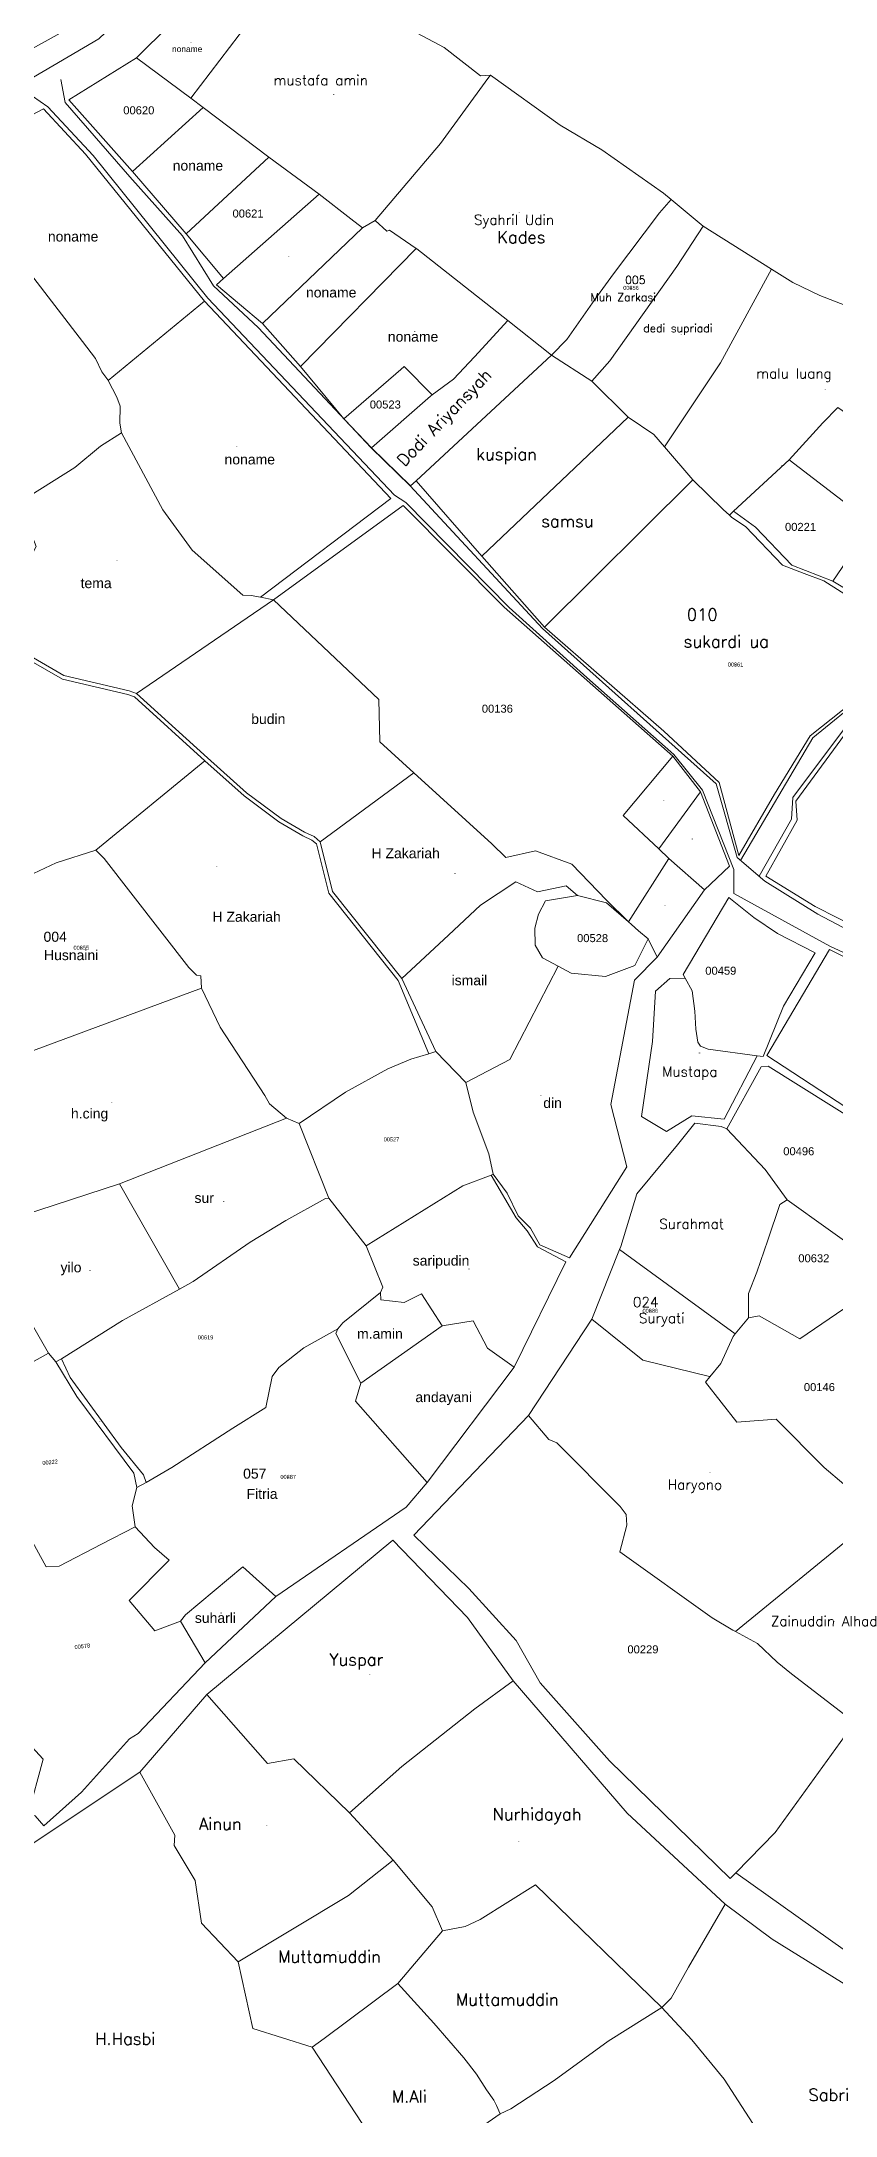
# Model space of a CAD drawing. Header units: metres. Extents: x 338938 to 356758, y 527808 to 538923.
# Drawn here: x 355714 to 355913, y 534471 to 534989 of the extents above; entities that cross this region are included whole.
import ezdxf
from ezdxf.enums import TextEntityAlignment as Align

# ---------------------------------------------------------------- set-up
doc = ezdxf.new("R2010")
doc.units = ezdxf.units.M
doc.header["$MEASUREMENT"] = 0
for name, color, linetype in [('020100', 7, 'Continuous'), ('030100', 160, 'Continuous'), ('040100', 20, 'Continuous'), ('080201', 7, 'Continuous'), ('Bidang sudah ada Hak', 200, 'Continuous'), ('tn_lai', 7, 'Continuous')]:
    doc.layers.add(name, color=color, linetype=linetype)
doc.styles.add('romanc', font='romanc.shx')
doc.styles.add('ROMANS', font='arial.ttf')
doc.styles.get("Standard").update_dxf_attribs({"font": 'arial.ttf'})

msp = doc.modelspace()

# ---------------------------------------------------------------- linework, layer by layer
at = {"layer": '020100', "lineweight": 9}
for points in [[(355737.99, 534984.84), (355754.79, 535001.47)], [(355766.1, 534993.74), (355751.56, 534974.74)], [(355754.68, 534972.41), (355751.56, 534974.74)], [(355686.06, 534956.99), (355714.7, 534972.12), (355725.2, 534960.77), (355754.99, 534923.98)], [(355686.06, 534956.99), (355714.7, 534972.12), (355725.2, 534960.77), (355754.99, 534923.98)], [(355771.06, 534959.98), (355754.68, 534972.41)], [(355737.03, 534956.43), (355750.39, 534940.88)], [(355783.65, 534950.8), (355791.6, 534944.63), (355794.55, 534942.34)], [(355841.8, 534910.5), (355845.61, 534914.43), (355852.64, 534924.47), (355857.28, 534930.83), (355868.82, 534946.08), (355871.73, 534949.39)], [(355794.55, 534942.34), (355797.67, 534944.15)], [(355794.55, 534942.34), (355769.47, 534918.42)], [(355851.86, 534904.03), (355856.37, 534909.12), (355873.1, 534932.7), (355879.71, 534942.78)], [(355807.95, 534937.21), (355808.09, 534937.11), (355830.87, 534919.17)], [(355759.79, 534929.66), (355757.98, 534928.06), (355769.47, 534918.42)], [(355870.06, 534887.59), (355884.05, 534908.58), (355896.83, 534931.99)], [(355754.99, 534923.98), (355730.94, 534904.2)], [(355754.99, 534923.98), (355801.57, 534874.7), (355769.02, 534850)], [(355841.8, 534910.5), (355807.9, 534879.09)], [(355841.8, 534910.5), (355851.86, 534904.03)], [(355861, 534895.03), (355851.86, 534904.03)], [(355861, 534895.03), (355824.4, 534860.32)], [(355861, 534895.03), (355867.35, 534890.73), (355870.06, 534887.59)], [(355909.65, 534893.6), (355901.22, 534884.36)], [(355807.9, 534879.09), (355806.55, 534877.84), (355796.76, 534887.34)], [(355870.06, 534887.59), (355877.18, 534879.35)], [(355807.9, 534879.09), (355824.4, 534860.32)], [(355840, 534842.56), (355877.18, 534879.35)], [(355877.18, 534879.35), (355884.69, 534871.98), (355886.3, 534870.54)], [(355886.3, 534870.54), (355886.93, 534869.98), (355890.34, 534867.7), (355899.56, 534858.06), (355904.98, 534855.95), (355909.93, 534854.11), (355917.62, 534849.18), (355920.65, 534847.36), (355924.02, 534844.29), (355929.35, 534839.07), (355925.86, 534835.6), (355922.08, 534828.46), (355919.82, 534825.97), (355906.51, 534815.36), (355897.53, 534800.82), (355888.62, 534785.49), (355883.72, 534803.76), (355869.86, 534816.53), (355840, 534842.56)], [(355887.35, 534871.52), (355886.3, 534870.54)], [(355824.4, 534860.32), (355840, 534842.56)], [(355872.13, 534810.28), (355879.07, 534801.36)], [(355871.14, 534784.76), (355868.63, 534787.12)], [(355848.31, 534775.46), (355845.44, 534777.86), (355838.27, 534776.4), (355832.84, 534778.89), (355824.06, 534773.1), (355816.04, 534765.59), (355804.32, 534754.75)], [(355868.22, 534760.08), (355880.09, 534776.91)], [(355865.99, 534764.63), (355868.22, 534760.08)], [(355820.37, 534728.75), (355831.4, 534734.49), (355843.45, 534757.82)], [(355868.22, 534760.08), (355862.54, 534754.33), (355856.59, 534723.22), (355860.64, 534707.69), (355846.3, 534684.95), (355838.91, 534688.17), (355836.52, 534692.37), (355833.49, 534695.46), (355830.74, 534701.11), (355827.2, 534705.81)], [(355754.27, 534752.34), (355712.23, 534736.7)], [(355775.52, 534719.8), (355771.28, 534723.45), (355770.12, 534725.46), (355758.92, 534742.61), (355754.27, 534752.34)], [(355812.82, 534736.48), (355811.07, 534735.94)], [(355820.37, 534728.75), (355812.82, 534736.48)], [(355820.37, 534728.75), (355822.24, 534721.32), (355826.1, 534710.9), (355827.2, 534705.81)], [(355733.72, 534703.42), (355775.52, 534719.8)], [(355775.52, 534719.8), (355778.69, 534718.52)], [(355778.69, 534718.52), (355786.13, 534699.85)], [(355795.41, 534687.91), (355819.64, 534702.9), (355826.66, 534705.6)], [(355826.66, 534705.6), (355827.2, 534705.81)], [(355705.43, 534694.19), (355733.72, 534703.42)], [(355733.72, 534703.42), (355748.72, 534677.1)], [(355703.17, 534690.7), (355709.63, 534672.2), (355716.02, 534661.09)], [(355836, 534645.51), (355851.88, 534669.6)], [(355717.79, 534658.97), (355719.27, 534659.68)], [(355740.42, 534628.76), (355738.11, 534627.56)]]:
    msp.add_lwpolyline(points, dxfattribs=at)
for points, elevation in [([(355730.98, 534999.62), (355721.31, 534992.34), (355697.87, 534979.39)], 56.96), ([(355797.67, 534944.15), (355814.02, 534963.44), (355825.86, 534979.7), (355826.54, 534980.5)], 0.12), ([(355807.95, 534937.21), (355801.26, 534941.74), (355800.63, 534941.49), (355797.67, 534944.15)], 0.12), ([(355778.97, 534907.7), (355807.95, 534937.21)], -0.06), ([(355778.97, 534907.7), (355769.47, 534918.42)], -0.06), ([(355811.96, 534900.65), (355817.29, 534904.56), (355822.52, 534910.11), (355830.87, 534919.17)], 0.09), ([(355841.8, 534910.5), (355830.87, 534919.17)], 0.12), ([(355789.83, 534894.57), (355778.97, 534907.7)], 0.09), ([(355734.26, 534891.08), (355744.6, 534871.89), (355751.89, 534861.82), (355764.62, 534850.53), (355766.67, 534850.44), (355769.02, 534850)], 52.77), ([(355691.53, 534874.02), (355704.21, 534876.65), (355707.29, 534872.8), (355711.81, 534862.7), (355710.29, 534859.79), (355709.42, 534858.51), (355697.46, 534848.2), (355697.99, 534847.17), (355698.88, 534845.46), (355704.34, 534840.06), (355711.68, 534834.05), (355719.47, 534829.52), (355735.86, 534825.7), (355737.49, 534825.1), (355755.08, 534809.1)], 53.52), ([(355738.02, 534825.97), (355736.15, 534826.66), (355719.85, 534830.46), (355712.25, 534834.87), (355705.01, 534840.81), (355699.69, 534846.06), (355698.88, 534847.63), (355698.71, 534847.96), (355710.18, 534857.84), (355711.15, 534859.28), (355712.92, 534862.67), (355708.66, 534873.68)], 53.52), ([(355769.02, 534850), (355772.25, 534849.39)], 52.77), ([(355772.25, 534849.39), (355738.02, 534825.97)], 52.77), ([(355967.73, 534755.1), (355953.1, 534748.43), (355930.12, 534761.42), (355907.75, 534772.74), (355895.37, 534780.29), (355903.25, 534794.29), (355902.93, 534799.06), (355916.93, 534818.11), (355950.2, 534846.4), (355956.75, 534839.09)], 53.69), ([(355738.02, 534825.97), (355755.74, 534809.85), (355765.54, 534801.15), (355774.14, 534794.74), (355780.05, 534791.29), (355782.41, 534790.2), (355783.89, 534788.91)], 53.52), ([(355755.08, 534809.1), (355727.85, 534786.83)], 53.52), ([(355755.08, 534809.1), (355764.91, 534800.38), (355773.59, 534793.91), (355779.58, 534790.4), (355781.86, 534789.35), (355783, 534788.36), (355786.09, 534776.05)], 53.52), ([(355783.89, 534788.91), (355807.33, 534806.15)], 52.68), ([(355868.63, 534787.12), (355879.07, 534801.36)], 56.98), ([(355879.07, 534801.36), (355886.28, 534782.82), (355880.09, 534776.91)], 56.98), ([(355783.89, 534788.91), (355787.01, 534776.51), (355804.32, 534754.75)], 52.68), ([(355727.85, 534786.83), (355717.86, 534783.64), (355712.23, 534781.02)], 52.49), ([(355727.85, 534786.83), (355729.91, 534784.7), (355751.09, 534757.45), (355753.01, 534755.56), (355754.12, 534755.41)], 53.52), ([(355880.09, 534776.91), (355871.14, 534784.76)], 56.98), ([(355786.09, 534776.05), (355803.43, 534754.26), (355811.07, 534735.94)], 52.68), ([(355937.36, 534708.27), (355895.61, 534735.47), (355911.33, 534761.95), (355923.21, 534756.11), (355939.52, 534744.9), (355953.04, 534738.26), (355955.21, 534736.01)], 53.62), ([(355754.12, 534755.41), (355754.27, 534752.34)], 52.68), ([(355804.32, 534754.75), (355812.82, 534736.48)], 52.68), ([(355875.23, 534754.79), (355871.4, 534754.7), (355867.8, 534751.57), (355867.07, 534739.02), (355864.32, 534720.21), (355870.52, 534716.46), (355876.87, 534720.41), (355884.99, 534719.59), (355893.22, 534735.45)], 52.99), ([(355811.07, 534735.94), (355806.64, 534734.58), (355800.88, 534732.15), (355790.28, 534726.3), (355778.69, 534718.52)], 52.68), ([(355858.84, 534686.97), (355859.15, 534687.72), (355863.12, 534700.92), (355873.31, 534713.19), (355877.63, 534718.55), (355884.24, 534717.71), (355885.65, 534717.2)], 53.05), ([(355826.66, 534705.6), (355832.99, 534694.95), (355835.69, 534691.68), (355838.32, 534687.67), (355845.37, 534683.89), (355832.44, 534657.57)], 55.25), ([(355851.88, 534669.6), (355858.84, 534686.97)], 52.82), ([(355858.84, 534686.97), (355887.74, 534665.89)], 52.82), ([(355814.41, 534667.89), (355809.24, 534675.93), (355804.96, 534673.73), (355799.13, 534674.39), (355799.06, 534676.23)], 55.25), ([(355832.44, 534657.57), (355825.82, 534662.38), (355822.17, 534669.21), (355814.41, 534667.89)], 55.25), ([(355851.88, 534669.6), (355864.62, 534659.38), (355881.34, 534655.28), (355881.43, 534655.21)], 52.75), ([(355788.33, 534667.21), (355787.83, 534666.01), (355794.09, 534653.56)], 55.25), ([(355814.41, 534667.89), (355794.09, 534653.56)], 54.01), ([(355794.09, 534653.56), (355792.8, 534649.08), (355810.67, 534628.77)], 55.25), ([(355810.67, 534628.77), (355832.44, 534657.57)], 55.25), ([(355810.67, 534628.77), (355805.46, 534622.58), (355772.85, 534600.31)], 55.23), ([(355887.81, 534591.55), (355919.26, 534617.23)], 53.33), ([(355749.02, 534594.09), (355750.23, 534595.69), (355764.62, 534607.69), (355772.85, 534600.31)], 55.23), ([(355772.85, 534600.31), (355755.18, 534583.68)], 55.23)]:
    msp.add_lwpolyline(points, dxfattribs=dict(at, elevation=elevation))
for points in [[(355873.1, 534932.7), (355879.71, 534942.78), (355871.73, 534949.39), (355868.82, 534946.08), (355857.28, 534930.83), (355852.64, 534924.47), (355845.61, 534914.43), (355841.8, 534910.5), (355851.86, 534904.03), (355856.37, 534909.12)], [(355729.91, 534784.7), (355727.85, 534786.83), (355717.86, 534783.64), (355712.23, 534781.02), (355709.31, 534778.28), (355697.38, 534769.31), (355712.23, 534736.7), (355754.27, 534752.34), (355754.12, 534755.41), (355753.01, 534755.56), (355751.09, 534757.45)], [(355822.24, 534721.32), (355820.37, 534728.75), (355812.82, 534736.48), (355811.07, 534735.94), (355806.64, 534734.58), (355800.88, 534732.15), (355790.28, 534726.3), (355778.69, 534718.52), (355786.13, 534699.85), (355795.41, 534687.91), (355819.64, 534702.9), (355826.66, 534705.6), (355827.2, 534705.81), (355826.1, 534710.9)]]:
    msp.add_lwpolyline(points, close=True, dxfattribs=at)
at = {"layer": '020100', "linetype": 'Continuous', "lineweight": 9}
for points, elevation in [([(355832.21, 534579.23), (355820.78, 534595.03), (355802.1, 534614.37), (355755.55, 534575.75)], 53.89), ([(355755.55, 534575.75), (355738.82, 534556.38), (355747.6, 534540.61), (355747.45, 534538.07), (355752.63, 534529.29), (355754.25, 534518.63), (355763.39, 534508.99)], 52.62), ([(355791.27, 534546.18), (355777.31, 534559.73), (355770.74, 534558.54), (355755.55, 534575.75)], 53.59), ([(355832.21, 534579.23), (355822.6, 534572.17), (355804.35, 534557.8), (355791.27, 534546.18)], 54.07), ([(355832.21, 534579.23), (355860.75, 534546.14), (355885.23, 534523.42)], 54.07), ([(355787.74, 534450.56), (355799.05, 534461.61), (355781.94, 534487.65), (355767.11, 534492.34), (355763.39, 534508.99), (355754.25, 534518.63), (355752.63, 534529.29), (355747.45, 534538.07), (355747.6, 534540.61), (355738.82, 534556.38), (355688.78, 534523.12)], 53.49), ([(355802.22, 534534.4), (355791.27, 534546.18)], 53.84), ([(355763.39, 534508.99), (355790.99, 534525.59), (355802.22, 534534.4)], 53.84), ([(355814.54, 534516.7), (355811.92, 534522.72), (355802.22, 534534.4)], 53.71), ([(355814.54, 534516.7), (355820.22, 534517.82), (355823.98, 534519.54), (355837.83, 534528.19), (355869.38, 534497.55)], 53.91), ([(355885.23, 534523.42), (355876.07, 534507.61), (355871.73, 534499.88), (355869.38, 534497.55)], 53.76), ([(355885.23, 534523.42), (355896.97, 534514.68), (355938.93, 534488.61), (355955.74, 534473.15)], 53.72), ([(355803.33, 534503.59), (355814.54, 534516.7)], 53.87), ([(355781.94, 534487.65), (355767.11, 534492.34), (355763.39, 534508.99)], 53.89), ([(355781.94, 534487.65), (355784.93, 534489.8), (355803.33, 534503.59)], 53.87), ([(355828.99, 534471.02), (355828.01, 534473.06), (355827.36, 534474.37), (355825.57, 534476.99), (355823.03, 534480.87), (355819.83, 534484.97), (355812.36, 534493.64), (355803.33, 534503.59)], 53.71), ([(355869.38, 534497.55), (355855.98, 534489.12), (355842.44, 534479.34), (355831.58, 534472.24), (355828.99, 534471.02)], 53.91), ([(355869.38, 534497.55), (355876.85, 534489.45), (355884.94, 534479.61), (355915.18, 534432.97), (355918.99, 534424.65)], 53.86), ([(355899.51, 534414.66), (355876.84, 534394.74), (355851.15, 534377.01), (355846.92, 534378.53), (355829.01, 534405.7), (355827.25, 534407.52), (355817.37, 534410.93), (355814.25, 534417.16), (355810.69, 534421.87), (355787.74, 534450.56), (355799.05, 534461.61), (355781.94, 534487.65)], 53.84), ([(355899.51, 534414.66), (355881.75, 534430.38), (355872.15, 534437.43), (355867.3, 534439.55), (355865.15, 534439.16), (355853.3, 534436.14), (355850.08, 534438.31), (355837.21, 534452.03), (355824.03, 534467.56), (355828.99, 534471.02)], 53.92)]:
    msp.add_lwpolyline(points, dxfattribs=dict(at, elevation=elevation))
at = {"layer": '030100', "lineweight": 9}
for points in [[(356006.41, 535022.41), (356001.76, 534995.47), (355998.69, 534987.62), (355991.51, 534980.41), (355985.46, 534976.08), (355980.24, 534958.48), (355977.06, 534952.68), (355975.53, 534939.99), (355971.02, 534931.57), (355970.95, 534918.44), (355967.78, 534902.67), (355967.83, 534895.4), (355965.26, 534880.89), (355957.41, 534863.19), (355939.16, 534842.36), (355931.13, 534838.33), (355929.13, 534838.09), (355926.39, 534835.26), (355922.66, 534827.99), (355920.22, 534825.58), (355907.18, 534814.92), (355889.1, 534784.26)], [(355949.04, 534846.92), (355916.86, 534819.51), (355902.14, 534799.97), (355901.85, 534794.56), (355893.73, 534780.3)]]:
    msp.add_lwpolyline(points, dxfattribs=at)
at = {"layer": '040100', "lineweight": 9}
for points in [[(355779.28, 535044.71), (355760.22, 535020.14), (355742.22, 535002.63), (355728.57, 534989.61), (355703.05, 534974.7), (355656.72, 534949.07), (355603.13, 534922.64), (355538.1, 534893.53), (355483.27, 534872.21), (355406.62, 534846.44)], [(355779.28, 535044.71), (355760.22, 535020.14), (355742.22, 535002.63), (355728.57, 534989.61), (355703.05, 534974.7), (355656.72, 534949.07), (355603.13, 534922.64), (355538.1, 534893.53), (355483.27, 534872.21), (355406.62, 534846.44)], [(355719.03, 534979.4), (355720.17, 534973.7), (355736.3, 534955.08), (355749.51, 534940.32), (355757.23, 534927.84), (355768.41, 534917.45), (355796.68, 534887.34), (355806.47, 534877.84), (355839.5, 534842.24), (355882.94, 534803.36), (355888.25, 534784.98), (355895.14, 534779.09), (355908.37, 534770.8), (355952.97, 534747.32)], [(355719.03, 534979.4), (355720.17, 534973.7), (355736.3, 534955.08), (355749.51, 534940.32), (355757.23, 534927.84), (355768.41, 534917.45), (355796.68, 534887.34), (355806.47, 534877.84), (355839.5, 534842.24), (355882.94, 534803.36), (355888.25, 534784.98), (355895.14, 534779.09), (355908.37, 534770.8), (355952.97, 534747.32)], [(355712, 534975.29), (355715.78, 534972.57), (355727.19, 534960.41), (355755.8, 534924.75), (355802.56, 534875.52), (355805.35, 534873.68), (355831.23, 534847.49), (355850.63, 534830), (355872.39, 534810.68), (355879.54, 534801.77), (355887.38, 534781.99), (355887.38, 534775.96), (355911.37, 534762.82), (355924.29, 534756.82)], [(355712, 534975.29), (355715.78, 534972.57), (355727.19, 534960.41), (355755.8, 534924.75), (355802.56, 534875.52), (355805.35, 534873.68), (355831.23, 534847.49), (355850.63, 534830), (355872.39, 534810.68), (355879.54, 534801.77), (355887.38, 534781.99), (355887.38, 534775.96), (355911.37, 534762.82), (355924.29, 534756.82)]]:
    msp.add_lwpolyline(points, dxfattribs=at)
at = {"layer": 'Bidang sudah ada Hak', "lineweight": 9}
for points in [[(355806.97, 534991.7), (355814.97, 534987.43), (355824.04, 534980.3), (355826.54, 534980.5)], [(355737.03, 534956.43), (355721.08, 534974.35), (355737.99, 534984.84)], [(355751.56, 534974.74), (355737.99, 534984.84)], [(355826.54, 534980.5), (355843.98, 534968), (355854.36, 534961.8), (355869.82, 534950.97), (355871.73, 534949.39)], [(355754.68, 534972.41), (355737.03, 534956.43)], [(355771.06, 534959.98), (355750.39, 534940.88)], [(355783.65, 534950.8), (355771.06, 534959.98)], [(355759.79, 534929.66), (355783.65, 534950.8)], [(355871.73, 534949.39), (355879.71, 534942.78)], [(355750.39, 534940.88), (355759.79, 534929.66)], [(355879.71, 534942.78), (355896.83, 534931.99)], [(355912.18, 534854.03), (355922.39, 534847.88), (355931.05, 534838.97), (355938.16, 534842.8), (355951.88, 534857.66), (355956.91, 534863.37), (355960.57, 534873.21), (355964.73, 534881.7), (355967.03, 534895.37), (355966.68, 534902.25), (355970.24, 534918.59), (355970.25, 534931.82), (355974.92, 534939.81), (355973.81, 534940.08)], [(355730.94, 534904.2), (355730.85, 534904.38), (355729.29, 534906.38), (355727.74, 534909.71), (355724.47, 534913.91), (355711.44, 534930.85), (355709.68, 534930.72), (355707.62, 534933.48)], [(355930.1, 534916.97), (355923.97, 534919.62), (355908.91, 534925.41), (355902.12, 534928.66), (355896.83, 534931.99)], [(355909.65, 534893.6), (355913.44, 534897.41), (355931.6, 534884.86), (355945.02, 534907.85)], [(355734.26, 534891.08), (355733.86, 534893.52), (355733.89, 534897.74), (355733.07, 534900.06), (355730.94, 534904.2)], [(355909.65, 534893.6), (355901.22, 534884.36), (355887.35, 534871.52)], [(355901.22, 534884.36), (355887.35, 534871.52)], [(355922.01, 534868.44), (355901.22, 534884.36)], [(355872.13, 534810.28), (355829.98, 534847.56), (355804.73, 534872.91), (355772.25, 534849.39)], [(355887.35, 534871.52), (355892.84, 534867.53), (355901.93, 534858.03), (355912.18, 534854.03)], [(355922.01, 534868.44), (355912.18, 534854.03)], [(355807.33, 534806.15), (355798.84, 534813.88), (355798.62, 534824.43), (355772.25, 534849.39)], [(355868.63, 534787.12), (355859.72, 534795.5), (355872.13, 534810.28)], [(355861.06, 534768.86), (355855.52, 534774.28), (355846.84, 534783.28), (355837.77, 534786.64), (355830.39, 534784.97), (355826.85, 534788.4), (355807.33, 534806.15)], [(355861.06, 534768.86), (355871.14, 534784.76)], [(355843.45, 534757.82), (355839.52, 534759.92), (355837.74, 534763.05), (355837.65, 534767.35), (355838.54, 534770.85), (355840.28, 534774.14), (355848.31, 534775.46)], [(355861.06, 534768.86), (355855.54, 534773.62), (355848.31, 534775.46)], [(355893.22, 534735.45), (355894.73, 534735.25), (355899.8, 534747.83), (355907.76, 534761.19), (355898.33, 534766.02), (355892.4, 534769.95), (355886.12, 534774.97), (355874.7, 534755.72), (355875.23, 534754.79)], [(355865.99, 534764.63), (355863.53, 534766.65), (355861.77, 534768.24), (355861.06, 534768.86)], [(355865.99, 534764.63), (355862.66, 534757.99), (355855.26, 534755.24), (355846.74, 534756.07), (355843.45, 534757.82)], [(355893.22, 534735.45), (355880.97, 534737.09), (355879.09, 534737.83), (355878.39, 534738.83), (355877.88, 534742.08), (355877.68, 534746.58), (355876.97, 534751.69), (355875.23, 534754.79)], [(355935.93, 534707.87), (355895.97, 534732.8), (355894.21, 534732.69), (355885.65, 534717.2)], [(355900.74, 534699.39), (355895.21, 534706.99), (355885.65, 534717.2)], [(355748.72, 534677.1), (355752.19, 534679.02), (355766.41, 534688.84), (355775.38, 534694.25), (355785.27, 534699.76), (355786.13, 534699.85)], [(355786.13, 534699.85), (355795.41, 534687.91)], [(355891.06, 534669.94), (355891.08, 534676.02), (355893.17, 534681.36), (355895.9, 534689.34), (355898.9, 534698.28), (355900.74, 534699.39)], [(355900.74, 534699.39), (355921.21, 534684.74)], [(355799.06, 534676.23), (355799.62, 534677.56), (355795.41, 534687.91)], [(355719.27, 534659.68), (355734.46, 534669.22), (355748.72, 534677.1)], [(355891.06, 534669.94), (355887.74, 534665.89)], [(355914.89, 534672.18), (355903.9, 534664.67), (355893.76, 534670.43), (355891.06, 534669.94)], [(355740.42, 534628.76), (355746.87, 534632.53), (355762.1, 534642.38), (355770.38, 534647.51), (355771.92, 534655.24), (355773.6, 534657.53), (355779.83, 534662.45), (355788.33, 534667.21)], [(355887.74, 534665.89), (355887.21, 534665.23), (355884.15, 534658.53), (355881.43, 534655.21)], [(355716.02, 534661.09), (355693.08, 534648.32)], [(355716.02, 534661.09), (355717.79, 534658.97)], [(355738.11, 534627.56), (355737.35, 534631.13), (355723.03, 534650.3), (355717.79, 534658.97)], [(355719.27, 534659.68), (355721.4, 534654.99), (355734.17, 534637.55), (355739.74, 534630.73), (355740.42, 534628.76)], [(355914.89, 534628.32), (355909.96, 534632.5), (355898.01, 534644.59), (355888.13, 534643.87), (355880.29, 534653.82), (355881.43, 534655.21)], [(355737.62, 534617.73), (355729.24, 534613.36), (355718.64, 534607.84), (355715.4, 534607.7), (355693.08, 534648.32)], [(355887.88, 534531.22), (355886.52, 534529.82), (355856.27, 534559.22), (355838.98, 534578.74), (355832.96, 534589.25), (355821.12, 534602.31), (355807.37, 534615.61), (355836, 534645.51)], [(355887.81, 534591.55), (355887.17, 534591.9), (355882, 534594.94), (355858.92, 534611.48), (355860.63, 534618.14), (355860.46, 534620.77), (355858.98, 534622.8), (355843.16, 534638.67), (355841.14, 534639.56), (355836, 534645.51)], [(355738.11, 534627.56), (355736.92, 534622.92), (355737.62, 534617.73)], [(355737.62, 534617.73), (355742.51, 534612.54), (355746.17, 534609.36), (355736.17, 534599.32), (355742.61, 534591.67), (355749.02, 534594.09)], [(355755.18, 534583.68), (355749.02, 534594.09)], [(355887.81, 534591.55), (355893.34, 534588.52), (355898.27, 534583.85), (355901.78, 534580.95), (355915.12, 534570.72), (355915.37, 534569.77)], [(355710.92, 534545.78), (355712.68, 534545.47), (355714.84, 534543), (355724.2, 534551.34), (355736.28, 534564.72), (355738.42, 534566.02), (355755.18, 534583.68)], [(355710.92, 534545.78), (355714.65, 534559.66), (355709.1, 534565.72), (355705.5, 534564.4), (355705.91, 534556.59), (355689.73, 534546.38), (355661.49, 534536.48)], [(355887.88, 534531.22), (355897.73, 534541.3), (355916.17, 534566.83), (355915.74, 534568.43)], [(355887.88, 534531.22), (355934.67, 534497.95)]]:
    msp.add_lwpolyline(points, dxfattribs=at)
for points, elevation in [([(355811.96, 534900.65), (355804.92, 534907.69), (355804.08, 534906.96), (355789.83, 534894.57)], 0.09), ([(355796.76, 534887.34), (355811.5, 534900.25), (355811.96, 534900.65)], 0.09), ([(355789.83, 534894.57), (355796.76, 534887.34)], 0.09), ([(355734.26, 534891.08), (355728.97, 534887.76), (355722.56, 534882.43), (355708.66, 534873.68)], 52.77), ([(355788.33, 534667.21), (355789.61, 534668.69), (355799.06, 534676.23)], 55.25)]:
    msp.add_lwpolyline(points, dxfattribs=dict(at, elevation=elevation))

# ---------------------------------------------------------------- texts
at = {"layer": '080201', "lineweight": 9}
for s, p in [('-', (355751.62, 534988.19)), ('-', (355787.28, 534975.24)), ('-', (355752.46, 534956.74)), ('-', (355833.77, 534945.72)), ('-', (355776.02, 534934.71)), ('-', (355787.22, 534926.04)), ('-', (355861.67, 534926.85)), ('-', (355807.55, 534916.02)), ('-', (355874.28, 534915.36)), ('-', (355910.3, 534901.46)), ('-', (355819.33, 534898.63)), ('-', (355763.03, 534887.22)), ('-', (355832.96, 534885.57)), ('-', (355899.35, 534882.63)), ('-', (355850.1, 534868.96)), ('-', (355733.08, 534858.73)), ('-', (355887.82, 534832.71)), ('-', (355772.02, 534819.34)), ('-', (355869.82, 534798.77)), ('-', (355876.98, 534789.21)), ('-', (355758.08, 534782.43)), ('-', (355817.69, 534780.62)), ('-', (355870.17, 534772.5)), ('-', (355724.18, 534761.92)), ('-', (355823.07, 534753.98)), ('-', (355878.81, 534735.74)), ('-', (355839.12, 534725.04)), ('-', (355731.76, 534723.45)), ('00527', (355801.76, 534714.02)), ('-', (355759.82, 534698.59)), ('-', (355878.74, 534692.39)), ('-', (355726.37, 534681.33)), ('-', (355821.12, 534681.74)), ('-', (355866.5, 534671.19)), ('00619', (355755.26, 534664.53)), ('-', (355799.31, 534664.96)), ('-', (355809.43, 534649.12)), ('-', (355728.8, 534643.72)), ('-', (355775.93, 534629.68)), ('-', (355881.46, 534630.82)), ('-', (355759.17, 534595.76)), ('-', (355912.53, 534593.65)), ('-', (355796.28, 534580.49)), ('-', (355770.56, 534542.58)), ('-', (355833.55, 534538.65)), ('-', (355788.41, 534511.17)), ('-', (355836.93, 534499.79))]:
    msp.add_text(s, height=1, dxfattribs=at).set_placement(p, align=Align.CENTER)
at = {"layer": '080201', "color": 6, "lineweight": 9}
for s, p in [('00620', (355738.57, 534970.72)), ('00621', (355765.89, 534944.92)), ('00523', (355800.22, 534897.19, 0.09)), ('00221', (355904.08, 534866.61)), ('00136', (355828.25, 534821.17)), ('00528', (355852.07, 534763.83)), ('00459', (355884.14, 534755.68)), ('00496', (355903.64, 534710.56)), ('00632', (355907.41, 534683.81)), ('00146', (355908.8, 534651.62)), ('00229', (355864.66, 534586.07))]:
    msp.add_text(s, height=2, dxfattribs=at).set_placement(p, align=Align.CENTER)
at = {"layer": '080201', "style": 'ROMANS'}
for s, p in [('00856', (355861.67, 534926.85)), ('00861', (355887.82, 534832.71)), ('00855', (355724.18, 534761.92)), ('00886', (355866.5, 534671.19)), ('00887', (355775.93, 534629.68))]:
    msp.add_text(s, height=1, dxfattribs=at).set_placement(p, align=Align.CENTER)
at = {"layer": '080201', "lineweight": 9}
for s, rotation, p in [('00222', 6.27, (355716.44, 534633.35)), ('00578', 6.24, (355724.49, 534587.36))]:
    msp.add_text(s, height=1, rotation=rotation, dxfattribs=at).set_placement(p, align=Align.CENTER)
at = {"layer": 'tn_lai', "lineweight": 9}
for s, height, p in [('noname', 1.5, (355746.88, 534986.28)), ('noname', 2.5, (355747.04, 534956.66)), ('noname', 2.5, (355715.83, 534938.93)), ('noname', 2.5, (355780.38, 534924.95)), ('noname', 2.5, (355800.86, 534913.9)), ('noname', 2.5, (355760.01, 534883.22)), ('tema', 2.5, (355724.01, 534852.3)), ('budin', 2.5, (355766.69, 534818.35)), ('H Zakariah', 2.5, (355796.78, 534784.8)), ('H Zakariah', 2.5, (355756.99, 534768.92)), ('004', 2.5, (355714.74, 534763.92)), ('Husnaini', 2.5, (355714.85, 534759.33)), ('ismail', 2.5, (355816.8, 534753.04)), ('h.cing', 2.5, (355721.6, 534719.75)), ('din', 2.5, (355839.73, 534722.39)), ('sur', 2.5, (355752.5, 534698.66)), ('yilo', 2.5, (355718.99, 534681.3)), ('saripudin', 2.5, (355807.07, 534682.99)), ('m.amin', 2.5, (355793.15, 534664.71)), ('andayani', 2.5, (355807.75, 534648.86)), ('057', 2.5, (355764.66, 534629.74)), ('Fitria', 2.5, (355765.52, 534624.69)), ('suharli', 2.5, (355752.59, 534593.68))]:
    msp.add_text(s, height=height, dxfattribs=at).set_placement(p)
at = {"layer": 'tn_lai', "lineweight": 9, "style": 'romanc'}
for s, height, rotation, p in [('mustafa amin', 2.5, 359.9595, (355772.28, 534977.99, -73.18)), ('Syahril Udin', 2.5, 359.9595, (355822.4, 534943.11, -73.18)), ('005', 2, 359.9595, (355860.18, 534928.32, -58.55)), ('Muh Zarkasi', 2, 359.9595, (355851.56, 534924.01, -58.55)), ('dedi supriadi', 2, 359.9595, (355864.75, 534916.25, -58.55)), ('Dodi Ariyansyah', 3, 45.959, (355804.99, 534882.52)), ('malu luang', 2.5, 359.9595, (355893.01, 534904.71, -73.18)), ('kuspian', 3, 359.9595, (355822.96, 534884.28, -73.18)), ('samsu', 3, 359.9595, (355839.2, 534867.54, -73.18)), ('010', 3, 359.9595, (355875.63, 534844.19)), ('sukardi ua', 3, 359.9595, (355874.82, 534837.45, -73.18)), ('Mustapa', 2.5, 359.9595, (355869.48, 534730.21, -73.18)), ('Surahmat', 2.5, 359.9595, (355868.75, 534692.14, -73.18)), ('024', 2.5, 359.9595, (355862.15, 534672.62, -73.18)), ('Suryati', 2.5, 359.9595, (355863.63, 534668.61, -73.18)), ('Haryono', 2.5, 359.9595, (355870.86, 534626.99, -73.18)), ('Zainuddin Alhad', 2.5, 359.9595, (355896.64, 534592.9, -73.18)), ('Yuspar', 3, 359.9884, (355786.2, 534583, -78.7)), ('Nurhidayah', 3, 359.9884, (355827.03, 534544.39, -78.7)), ('Sabri', 3, 359.9884, (355906.06, 534474.21, -78.7))]:
    msp.add_text(s, height=height, rotation=rotation, dxfattribs=at).set_placement(p)
for s, p in [('Kades', (355828.19, 534938.53, -74.63)), ('Ainun', (355753.62, 534541.94, -74.63)), ('Muttamuddin', (355773.4, 534508.77, -74.63)), ('Muttamuddin', (355817.88, 534498.04, -74.63)), ('H.Hasbi', (355727.67, 534488.26, -74.63)), ('M.Ali', (355801.85, 534473.82, -74.63))]:
    msp.add_text(s, height=3, dxfattribs=at).set_placement(p)

doc.saveas('drawing.dxf')
